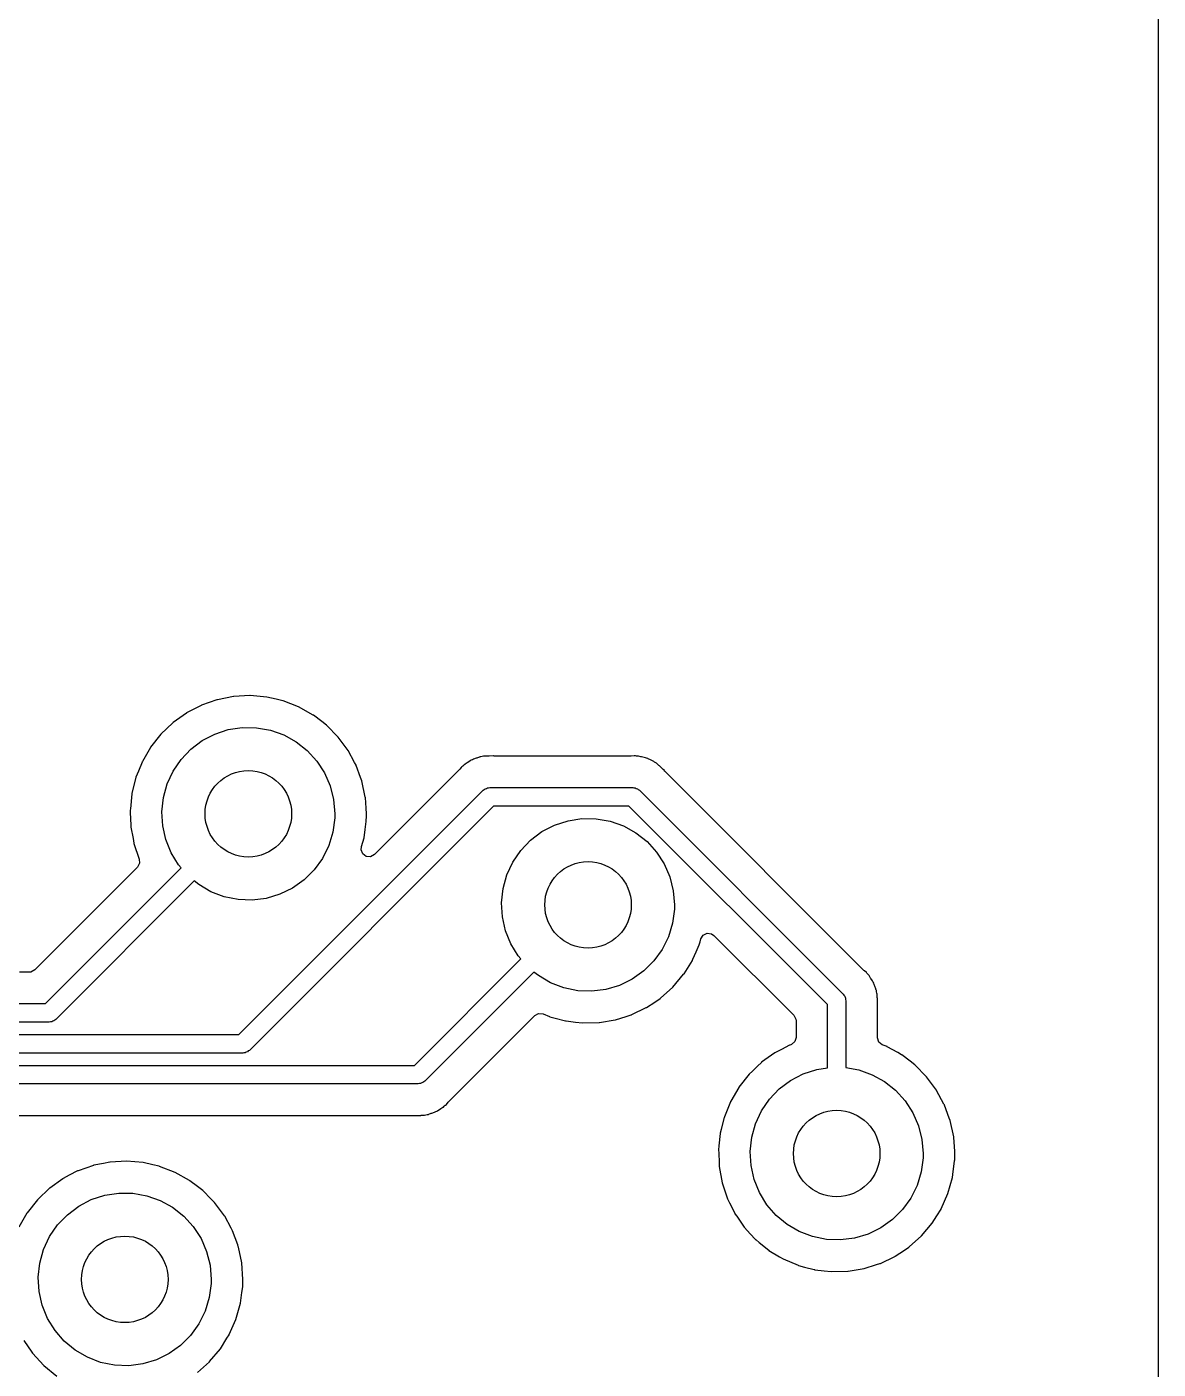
# Model space of a CAD drawing. Extents: x 87 to 209, y -135 to -60.
# Drawn here: x 190.47 to 208.79, y -118.49 to -96.76 of the extents above; entities that cross this region are included whole.
import ezdxf

# ---------------------------------------------------------------- set-up
doc = ezdxf.new("R2010")
doc.units = 0
doc.layers.add('BLACK', color=7, linetype='CONTINUOUS')

msp = doc.modelspace()

# ---------------------------------------------------------------- linework, layer by layer
at = {"layer": 'BLACK', "linetype": 'CONTINUOUS'}
for p, q in [((208.787, -60.1773), (208.787, -135.108)), ((193.292, -107.749), (193.182, -107.806)), ((193.296, -107.747), (193.292, -107.749)), ((193.292, -107.749), (193.292, -107.749)), ((193.3, -107.745), (193.296, -107.747)), ((193.547, -107.659), (193.3, -107.745)), ((193.3, -107.745), (193.3, -107.745)), ((193.551, -107.657), (193.547, -107.659)), ((193.555, -107.656), (193.551, -107.657)), ((193.685, -107.631), (193.555, -107.656)), ((193.555, -107.656), (193.555, -107.656)), ((193.816, -107.605), (193.685, -107.631)), ((193.821, -107.604), (193.816, -107.605)), ((194.082, -107.59), (193.821, -107.604)), ((193.821, -107.604), (193.821, -107.604)), ((194.086, -107.59), (194.082, -107.59)), ((194.082, -107.59), (194.082, -107.59)), ((194.355, -107.613), (194.086, -107.59)), ((194.509, -107.649), (194.355, -107.613)), ((194.614, -107.673), (194.509, -107.649)), ((194.619, -107.674), (194.614, -107.673)), ((194.614, -107.673), (194.614, -107.673)), ((194.871, -107.772), (194.619, -107.674)), ((193.053, -107.874), (192.84, -108.026)), ((193.056, -107.871), (193.053, -107.874)), ((193.053, -107.874), (193.053, -107.874)), ((193.182, -107.806), (193.056, -107.871)), ((195.106, -107.904), (194.871, -107.772)), ((195.11, -107.906), (195.106, -107.904)), ((195.245, -108.009), (195.11, -107.906)), ((195.11, -107.906), (195.11, -107.906)), ((192.836, -108.029), (192.641, -108.215)), ((192.84, -108.026), (192.836, -108.029)), ((192.84, -108.026), (192.84, -108.026)), ((193.513, -108.212), (193.732, -108.141)), ((193.732, -108.141), (193.958, -108.106)), ((193.958, -108.106), (194.188, -108.109)), ((194.188, -108.109), (194.414, -108.149)), ((194.414, -108.149), (194.63, -108.226)), ((195.321, -108.068), (195.245, -108.009)), ((195.511, -108.26), (195.321, -108.068)), ((192.641, -108.215), (192.473, -108.427)), ((193.127, -108.456), (193.31, -108.318)), ((193.31, -108.318), (193.513, -108.212)), ((194.63, -108.226), (194.831, -108.337)), ((194.831, -108.337), (195.011, -108.479)), ((195.672, -108.478), (195.511, -108.26)), ((192.471, -108.431), (192.34, -108.657)), ((192.473, -108.427), (192.471, -108.431)), ((192.471, -108.431), (192.471, -108.431)), ((192.839, -108.811), (192.968, -108.622)), ((192.968, -108.622), (193.127, -108.456)), ((195.011, -108.479), (195.165, -108.649)), ((195.674, -108.481), (195.672, -108.478)), ((195.777, -108.673), (195.674, -108.481)), ((195.674, -108.481), (195.674, -108.481)), ((197.666, -108.637), (197.646, -108.645)), ((197.684, -108.629), (197.666, -108.637)), ((197.702, -108.618), (197.684, -108.629)), ((197.747, -108.605), (197.702, -108.618)), ((197.758, -108.601), (197.747, -108.605)), ((197.793, -108.587), (197.758, -108.601)), ((197.801, -108.584), (197.793, -108.587)), ((197.793, -108.587), (197.793, -108.587)), ((197.809, -108.583), (197.801, -108.584)), ((197.815, -108.582), (197.809, -108.583)), ((197.809, -108.583), (197.809, -108.583)), ((197.822, -108.581), (197.815, -108.582)), ((197.841, -108.577), (197.822, -108.581)), ((197.862, -108.571), (197.841, -108.577)), ((197.908, -108.57), (197.862, -108.571)), ((197.92, -108.569), (197.908, -108.57)), ((197.924, -108.569), (197.92, -108.569)), ((197.92, -108.569), (197.92, -108.569)), ((197.92, -108.569), (197.92, -108.569)), ((197.953, -108.569), (197.924, -108.569)), ((197.957, -108.568), (197.953, -108.569)), ((198.02, -108.566), (197.957, -108.568)), ((198.028, -108.566), (198.02, -108.566)), ((198.02, -108.566), (198.02, -108.566)), ((198.036, -108.568), (198.028, -108.566)), ((198.048, -108.569), (198.036, -108.568)), ((200.244, -108.569), (198.048, -108.569)), ((200.256, -108.568), (200.244, -108.569)), ((200.302, -108.564), (200.256, -108.568)), ((200.323, -108.567), (200.302, -108.564)), ((200.342, -108.569), (200.323, -108.567)), ((200.364, -108.569), (200.342, -108.569)), ((200.374, -108.571), (200.364, -108.569)), ((200.409, -108.58), (200.374, -108.571)), ((200.42, -108.582), (200.409, -108.58)), ((200.466, -108.59), (200.42, -108.582)), ((200.486, -108.598), (200.466, -108.59)), ((200.504, -108.605), (200.486, -108.598)), ((200.525, -108.61), (200.504, -108.605)), ((200.532, -108.614), (200.525, -108.61)), ((200.565, -108.632), (200.532, -108.614)), ((200.532, -108.614), (200.532, -108.614)), ((200.576, -108.637), (200.565, -108.632)), ((200.611, -108.653), (200.576, -108.637)), ((192.277, -108.811), (192.236, -108.912)), ((192.336, -108.665), (192.277, -108.811)), ((192.338, -108.661), (192.336, -108.665)), ((192.34, -108.657), (192.338, -108.661)), ((192.34, -108.657), (192.34, -108.657)), ((192.742, -109.019), (192.839, -108.811)), ((195.165, -108.649), (195.29, -108.841)), ((195.29, -108.841), (195.381, -109.052)), ((195.8, -108.715), (195.777, -108.673)), ((195.801, -108.72), (195.8, -108.715)), ((195.874, -108.916), (195.801, -108.72)), ((197.474, -108.788), (196.098, -110.164)), ((197.482, -108.779), (197.474, -108.788)), ((197.501, -108.755), (197.482, -108.779)), ((197.511, -108.743), (197.501, -108.755)), ((197.529, -108.731), (197.511, -108.743)), ((197.544, -108.718), (197.529, -108.731)), ((197.559, -108.703), (197.544, -108.718)), ((197.566, -108.699), (197.559, -108.703)), ((197.599, -108.679), (197.566, -108.699)), ((197.566, -108.699), (197.566, -108.699)), ((197.609, -108.673), (197.599, -108.679)), ((197.646, -108.645), (197.609, -108.673)), ((200.619, -108.656), (200.611, -108.653)), ((200.611, -108.653), (200.611, -108.653)), ((200.625, -108.661), (200.619, -108.656)), ((200.635, -108.669), (200.625, -108.661)), ((200.652, -108.68), (200.635, -108.669)), ((200.664, -108.686), (200.652, -108.68)), ((200.671, -108.69), (200.664, -108.686)), ((200.694, -108.712), (200.671, -108.69)), ((200.704, -108.722), (200.694, -108.712)), ((200.713, -108.729), (200.704, -108.722)), ((200.717, -108.732), (200.713, -108.729)), ((200.738, -108.753), (200.717, -108.732)), ((200.74, -108.755), (200.738, -108.753)), ((200.775, -108.788), (200.74, -108.755)), ((200.792, -108.804), (200.775, -108.788)), ((200.796, -108.811), (200.792, -108.804)), ((200.804, -108.819), (200.796, -108.811)), ((200.796, -108.811), (200.796, -108.811)), ((204.022, -112.037), (200.804, -108.819)), ((192.235, -108.916), (192.172, -109.17)), ((192.236, -108.912), (192.235, -108.916)), ((192.235, -108.916), (192.235, -108.916)), ((192.681, -109.24), (192.742, -109.019)), ((195.381, -109.052), (195.437, -109.274)), ((195.893, -108.969), (195.874, -108.916)), ((195.95, -109.233), (195.893, -108.969)), ((192.171, -109.178), (192.146, -109.424)), ((192.172, -109.17), (192.171, -109.174)), ((192.171, -109.174), (192.171, -109.178)), ((192.171, -109.178), (192.171, -109.178)), ((192.656, -109.469), (192.681, -109.24)), ((193.905, -113.076), (197.86, -109.121)), ((195.437, -109.274), (195.456, -109.503)), ((195.951, -109.238), (195.95, -109.233)), ((195.963, -109.412), (195.951, -109.238)), ((197.86, -109.121), (197.877, -109.111)), ((197.877, -109.111), (197.891, -109.097)), ((197.891, -109.097), (197.91, -109.092)), ((197.91, -109.092), (197.927, -109.082)), ((197.927, -109.082), (197.947, -109.082)), ((197.947, -109.082), (197.966, -109.077)), ((197.966, -109.077), (200.281, -109.077)), ((200.281, -109.077), (200.3, -109.082)), ((200.3, -109.082), (200.319, -109.082)), ((200.319, -109.082), (200.337, -109.092)), ((200.337, -109.092), (200.356, -109.097)), ((200.356, -109.097), (200.37, -109.111)), ((200.37, -109.111), (200.387, -109.121)), ((200.387, -109.121), (203.688, -112.423)), ((192.146, -109.424), (192.144, -109.443)), ((192.144, -109.443), (192.145, -109.484)), ((192.145, -109.484), (192.153, -109.686)), ((192.67, -109.698), (192.656, -109.469)), ((198.028, -109.377), (194.073, -113.332)), ((195.456, -109.503), (195.454, -109.571)), ((195.969, -109.503), (195.963, -109.412)), ((195.968, -109.544), (195.969, -109.506)), ((195.969, -109.506), (195.969, -109.503)), ((195.969, -109.506), (195.969, -109.506)), ((200.219, -109.377), (198.028, -109.377)), ((203.432, -112.591), (200.219, -109.377)), ((192.153, -109.686), (192.154, -109.713)), ((192.154, -109.713), (192.155, -109.717)), ((192.155, -109.717), (192.189, -109.902)), ((192.72, -109.921), (192.67, -109.698)), ((195.454, -109.571), (195.424, -109.799)), ((195.948, -109.758), (195.965, -109.626)), ((195.965, -109.626), (195.966, -109.623)), ((195.965, -109.626), (195.965, -109.626)), ((195.966, -109.623), (195.968, -109.544)), ((198.81, -109.792), (199.013, -109.686)), ((199.013, -109.686), (199.232, -109.615)), ((199.232, -109.615), (199.458, -109.58)), ((199.458, -109.58), (199.688, -109.583)), ((199.688, -109.583), (199.914, -109.623)), ((199.914, -109.623), (200.13, -109.7)), ((200.13, -109.7), (200.331, -109.81)), ((192.189, -109.902), (192.203, -109.979)), ((192.806, -110.134), (192.72, -109.921)), ((195.424, -109.799), (195.358, -110.018)), ((195.889, -110.034), (195.93, -109.891)), ((195.93, -109.891), (195.948, -109.758)), ((198.468, -110.095), (198.627, -109.93)), ((198.627, -109.93), (198.81, -109.792)), ((200.331, -109.81), (200.511, -109.953)), ((192.203, -109.979), (192.204, -109.983)), ((192.204, -109.983), (192.288, -110.235)), ((192.926, -110.33), (192.806, -110.134)), ((195.358, -110.018), (195.256, -110.224)), ((195.883, -110.084), (195.887, -110.04)), ((195.908, -110.15), (195.883, -110.084)), ((195.887, -110.04), (195.889, -110.034)), ((195.965, -110.193), (195.908, -110.15)), ((198.339, -110.285), (198.468, -110.095)), ((200.511, -109.953), (200.665, -110.122)), ((200.665, -110.122), (200.79, -110.315)), ((192.26, -110.368), (190.597, -112.031)), ((192.294, -110.301), (192.26, -110.368)), ((192.288, -110.235), (192.287, -110.235)), ((192.287, -110.235), (192.294, -110.301)), ((192.968, -110.378), (192.926, -110.33)), ((195.256, -110.224), (195.122, -110.41)), ((196.035, -110.198), (195.965, -110.193)), ((196.098, -110.164), (196.035, -110.198)), ((198.242, -110.493), (198.339, -110.285)), ((200.79, -110.315), (200.881, -110.525)), ((190.771, -112.576), (192.968, -110.378)), ((193.181, -110.59), (190.939, -112.832)), ((193.253, -110.65), (193.181, -110.59)), ((194.96, -110.572), (194.773, -110.705)), ((195.122, -110.41), (194.96, -110.572)), ((198.181, -110.714), (198.242, -110.493)), ((200.881, -110.525), (200.937, -110.748)), ((193.451, -110.765), (193.253, -110.65)), ((193.665, -110.847), (193.451, -110.765)), ((194.567, -110.806), (194.347, -110.872)), ((194.773, -110.705), (194.567, -110.806)), ((198.156, -110.942), (198.181, -110.714)), ((200.937, -110.748), (200.956, -110.977)), ((193.89, -110.893), (193.665, -110.847)), ((194.12, -110.901), (193.89, -110.893)), ((194.347, -110.872), (194.12, -110.901)), ((198.17, -111.171), (198.156, -110.942)), ((200.956, -110.977), (200.954, -111.045)), ((198.22, -111.395), (198.17, -111.171)), ((200.954, -111.045), (200.924, -111.272)), ((198.306, -111.608), (198.22, -111.395)), ((200.924, -111.272), (200.858, -111.492)), ((201.422, -111.467), (201.486, -111.436)), ((201.486, -111.436), (201.556, -111.446)), ((201.556, -111.446), (201.594, -111.472)), ((198.426, -111.803), (198.306, -111.608)), ((200.858, -111.492), (200.756, -111.698)), ((201.306, -111.739), (201.356, -111.625)), ((201.356, -111.625), (201.371, -111.574)), ((201.371, -111.574), (201.384, -111.527)), ((201.384, -111.527), (201.422, -111.467)), ((201.594, -111.472), (202.887, -112.764)), ((196.745, -113.575), (198.468, -111.852)), ((198.468, -111.852), (198.426, -111.803)), ((200.622, -111.884), (200.46, -112.046)), ((200.756, -111.698), (200.622, -111.884)), ((201.11, -112.092), (201.245, -111.876)), ((201.245, -111.876), (201.247, -111.872)), ((201.245, -111.876), (201.245, -111.876)), ((201.247, -111.872), (201.255, -111.854)), ((201.255, -111.854), (201.306, -111.739)), ((190.508, -112.068), (190.352, -112.068)), ((190.535, -112.065), (190.508, -112.068)), ((190.597, -112.031), (190.535, -112.065)), ((198.681, -112.064), (196.914, -113.831)), ((198.753, -112.123), (198.681, -112.064)), ((200.46, -112.046), (200.273, -112.179)), ((200.93, -112.308), (201.104, -112.101)), ((201.104, -112.101), (201.11, -112.092)), ((204.031, -112.045), (204.022, -112.037)), ((204.066, -112.074), (204.031, -112.045)), ((204.071, -112.081), (204.066, -112.074)), ((204.079, -112.092), (204.071, -112.081)), ((204.092, -112.107), (204.079, -112.092)), ((204.107, -112.122), (204.092, -112.107)), ((198.951, -112.239), (198.753, -112.123)), ((199.165, -112.321), (198.951, -112.239)), ((199.39, -112.367), (199.165, -112.321)), ((200.067, -112.28), (199.847, -112.346)), ((200.273, -112.179), (200.067, -112.28)), ((200.732, -112.485), (200.927, -112.311)), ((200.927, -112.311), (200.93, -112.308)), ((204.111, -112.129), (204.107, -112.122)), ((204.13, -112.162), (204.111, -112.129)), ((204.111, -112.129), (204.111, -112.129)), ((204.137, -112.171), (204.13, -112.162)), ((204.164, -112.209), (204.137, -112.171)), ((204.172, -112.229), (204.164, -112.209)), ((204.181, -112.247), (204.172, -112.229)), ((204.191, -112.265), (204.181, -112.247)), ((204.204, -112.309), (204.191, -112.265)), ((204.208, -112.321), (204.204, -112.309)), ((204.222, -112.356), (204.208, -112.321)), ((199.62, -112.375), (199.39, -112.367)), ((199.847, -112.346), (199.62, -112.375)), ((200.636, -112.551), (200.725, -112.491)), ((200.725, -112.491), (200.729, -112.488)), ((200.725, -112.491), (200.725, -112.491)), ((200.729, -112.488), (200.732, -112.485)), ((200.732, -112.485), (200.732, -112.485)), ((203.688, -112.423), (203.698, -112.44)), ((203.698, -112.44), (203.712, -112.454)), ((203.712, -112.454), (203.717, -112.473)), ((203.717, -112.473), (203.727, -112.49)), ((203.727, -112.49), (203.727, -112.51)), ((203.727, -112.51), (203.732, -112.529)), ((203.732, -112.529), (203.732, -113.612)), ((204.225, -112.364), (204.222, -112.356)), ((204.222, -112.356), (204.222, -112.356)), ((204.226, -112.371), (204.225, -112.364)), ((204.228, -112.385), (204.226, -112.371)), ((204.226, -112.371), (204.226, -112.371)), ((204.232, -112.404), (204.228, -112.385)), ((204.238, -112.425), (204.232, -112.404)), ((204.238, -112.433), (204.238, -112.425)), ((204.239, -112.471), (204.238, -112.433)), ((204.24, -112.483), (204.239, -112.471)), ((204.241, -112.487), (204.24, -112.483)), ((204.241, -112.516), (204.241, -112.487)), ((204.241, -112.52), (204.241, -112.516)), ((204.242, -112.547), (204.241, -112.52)), ((204.243, -112.591), (204.242, -112.547)), ((186.202, -112.576), (190.771, -112.576)), ((198.694, -112.77), (198.756, -112.736)), ((198.756, -112.736), (198.832, -112.743)), ((198.832, -112.743), (198.932, -112.785)), ((200.171, -112.784), (200.256, -112.757)), ((200.256, -112.757), (200.26, -112.756)), ((200.256, -112.757), (200.256, -112.757)), ((200.26, -112.756), (200.264, -112.754)), ((200.264, -112.754), (200.5, -112.64)), ((200.264, -112.754), (200.264, -112.754)), ((200.5, -112.64), (200.504, -112.639)), ((200.5, -112.64), (200.5, -112.64)), ((200.504, -112.639), (200.636, -112.551)), ((202.887, -112.764), (202.921, -112.827)), ((203.432, -113.614), (203.432, -112.591)), ((204.241, -112.599), (204.243, -112.591)), ((204.241, -112.611), (204.241, -112.599)), ((204.241, -113.125), (204.241, -112.611)), ((190.833, -112.876), (186.14, -112.876)), ((190.852, -112.871), (190.833, -112.876)), ((190.872, -112.871), (190.852, -112.871)), ((190.889, -112.861), (190.872, -112.871)), ((190.908, -112.856), (190.889, -112.861)), ((190.922, -112.842), (190.908, -112.856)), ((190.939, -112.832), (190.922, -112.842)), ((197.299, -114.165), (198.694, -112.77)), ((198.932, -112.785), (198.932, -112.785)), ((198.932, -112.785), (198.936, -112.787)), ((198.936, -112.787), (199.023, -112.81)), ((199.023, -112.81), (199.193, -112.855)), ((199.193, -112.855), (199.193, -112.855)), ((199.193, -112.855), (199.197, -112.856)), ((199.197, -112.856), (199.202, -112.857)), ((199.202, -112.857), (199.202, -112.857)), ((199.202, -112.857), (199.351, -112.874)), ((199.351, -112.874), (199.466, -112.888)), ((199.466, -112.888), (199.736, -112.881)), ((199.736, -112.881), (199.74, -112.881)), ((199.74, -112.881), (199.998, -112.838)), ((199.74, -112.881), (199.74, -112.881)), ((199.998, -112.838), (200.003, -112.837)), ((199.998, -112.838), (199.998, -112.838)), ((200.003, -112.837), (200.171, -112.784)), ((202.921, -112.827), (202.924, -112.854)), ((202.924, -112.854), (202.924, -113.122)), ((185.995, -113.076), (193.905, -113.076)), ((202.904, -113.19), (202.85, -113.237)), ((202.924, -113.122), (202.904, -113.19)), ((204.241, -113.132), (204.241, -113.125)), ((204.265, -113.199), (204.241, -113.132)), ((204.321, -113.242), (204.265, -113.199)), ((193.967, -113.376), (185.933, -113.376)), ((193.986, -113.37), (193.967, -113.376)), ((194.006, -113.37), (193.986, -113.37)), ((194.023, -113.361), (194.006, -113.37)), ((194.042, -113.355), (194.023, -113.361)), ((194.056, -113.341), (194.042, -113.355)), ((194.073, -113.332), (194.056, -113.341)), ((202.579, -113.374), (202.366, -113.526)), ((202.583, -113.371), (202.579, -113.374)), ((202.579, -113.374), (202.579, -113.374)), ((202.687, -113.317), (202.583, -113.371)), ((202.818, -113.249), (202.687, -113.317)), ((202.822, -113.247), (202.818, -113.249)), ((202.818, -113.249), (202.818, -113.249)), ((202.84, -113.241), (202.822, -113.247)), ((202.85, -113.237), (202.84, -113.241)), ((204.397, -113.272), (204.321, -113.242)), ((204.401, -113.274), (204.397, -113.272)), ((204.572, -113.369), (204.401, -113.274)), ((204.401, -113.274), (204.401, -113.274)), ((204.633, -113.404), (204.572, -113.369)), ((204.636, -113.406), (204.633, -113.404)), ((204.771, -113.509), (204.636, -113.406)), ((204.636, -113.406), (204.636, -113.406)), ((185.788, -113.575), (196.745, -113.575)), ((202.299, -113.59), (202.217, -113.667)), ((202.363, -113.529), (202.299, -113.59)), ((202.366, -113.526), (202.363, -113.529)), ((202.366, -113.526), (202.366, -113.526)), ((203.258, -113.641), (203.432, -113.614)), ((203.732, -113.612), (203.94, -113.649)), ((204.848, -113.568), (204.771, -113.509)), ((205.037, -113.76), (204.848, -113.568)), ((196.896, -113.841), (196.882, -113.855)), ((196.914, -113.831), (196.896, -113.841)), ((202.167, -113.715), (202, -113.927)), ((202.217, -113.667), (202.167, -113.715)), ((202.653, -113.956), (202.836, -113.818)), ((202.836, -113.818), (203.04, -113.712)), ((203.04, -113.712), (203.258, -113.641)), ((203.94, -113.649), (204.156, -113.726)), ((204.156, -113.726), (204.357, -113.837)), ((204.357, -113.837), (204.537, -113.979)), ((205.198, -113.978), (205.037, -113.76)), ((196.807, -113.875), (185.726, -113.875)), ((196.827, -113.87), (196.807, -113.875)), ((196.846, -113.87), (196.827, -113.87)), ((196.863, -113.86), (196.846, -113.87)), ((196.882, -113.855), (196.863, -113.86)), ((201.998, -113.931), (201.866, -114.157)), ((202, -113.927), (201.998, -113.931)), ((201.998, -113.931), (201.998, -113.931)), ((202.494, -114.122), (202.653, -113.956)), ((204.537, -113.979), (204.691, -114.149)), ((205.2, -113.981), (205.198, -113.978)), ((205.319, -114.203), (205.2, -113.981)), ((205.2, -113.981), (205.2, -113.981)), ((197.127, -114.307), (197.165, -114.28)), ((197.165, -114.28), (197.175, -114.273)), ((197.175, -114.273), (197.207, -114.254)), ((197.207, -114.254), (197.214, -114.25)), ((197.207, -114.254), (197.207, -114.254)), ((197.214, -114.25), (197.229, -114.234)), ((197.229, -114.234), (197.244, -114.222)), ((197.244, -114.222), (197.247, -114.22)), ((197.247, -114.22), (197.262, -114.209)), ((197.262, -114.209), (197.291, -114.173)), ((197.291, -114.173), (197.299, -114.165)), ((201.862, -114.165), (201.764, -114.407)), ((201.864, -114.161), (201.862, -114.165)), ((201.866, -114.157), (201.864, -114.161)), ((201.866, -114.157), (201.866, -114.157)), ((202.365, -114.311), (202.494, -114.122)), ((204.691, -114.149), (204.816, -114.341)), ((205.326, -114.215), (205.319, -114.203)), ((205.328, -114.22), (205.326, -114.215)), ((205.405, -114.43), (205.328, -114.22)), ((186.505, -114.384), (196.725, -114.384)), ((196.725, -114.384), (196.737, -114.384)), ((196.737, -114.384), (196.737, -114.384)), ((196.737, -114.384), (196.745, -114.386)), ((196.745, -114.386), (196.816, -114.384)), ((196.816, -114.384), (196.82, -114.384)), ((196.82, -114.384), (196.849, -114.384)), ((196.849, -114.384), (196.853, -114.383)), ((196.853, -114.383), (196.865, -114.382)), ((196.865, -114.382), (196.911, -114.381)), ((196.911, -114.381), (196.932, -114.375)), ((196.932, -114.375), (196.951, -114.371)), ((196.951, -114.371), (196.958, -114.37)), ((196.958, -114.37), (196.965, -114.369)), ((196.965, -114.369), (196.973, -114.368)), ((196.965, -114.369), (196.965, -114.369)), ((196.973, -114.368), (196.98, -114.365)), ((196.98, -114.365), (197.015, -114.351)), ((196.98, -114.365), (196.98, -114.365)), ((197.015, -114.351), (197.027, -114.347)), ((197.027, -114.347), (197.071, -114.334)), ((197.071, -114.334), (197.09, -114.323)), ((197.09, -114.323), (197.107, -114.315)), ((197.107, -114.315), (197.127, -114.307)), ((201.761, -114.416), (201.712, -114.615)), ((201.763, -114.412), (201.761, -114.416)), ((201.761, -114.416), (201.761, -114.416)), ((201.764, -114.407), (201.763, -114.412)), ((202.268, -114.519), (202.365, -114.311)), ((204.816, -114.341), (204.908, -114.552)), ((205.42, -114.469), (205.405, -114.43)), ((205.477, -114.733), (205.42, -114.469)), ((201.697, -114.678), (201.676, -114.88)), ((201.712, -114.615), (201.697, -114.674)), ((201.697, -114.674), (201.697, -114.678)), ((201.697, -114.678), (201.697, -114.678)), ((202.207, -114.74), (202.268, -114.519)), ((204.908, -114.552), (204.963, -114.774)), ((201.676, -114.88), (201.67, -114.943)), ((202.183, -114.969), (202.207, -114.74)), ((204.963, -114.774), (204.982, -115.003)), ((205.477, -114.738), (205.477, -114.733)), ((205.493, -114.969), (205.477, -114.738)), ((191.816, -115.14), (191.713, -115.161)), ((191.821, -115.14), (191.816, -115.14)), ((192.082, -115.126), (191.821, -115.14)), ((191.821, -115.14), (191.821, -115.14)), ((192.086, -115.126), (192.082, -115.126)), ((192.082, -115.126), (192.082, -115.126)), ((192.355, -115.149), (192.086, -115.126)), ((192.509, -115.184), (192.355, -115.149)), ((201.67, -114.943), (201.672, -114.999)), ((201.672, -114.999), (201.678, -115.146)), ((201.678, -115.146), (201.68, -115.213)), ((202.196, -115.198), (202.183, -114.969)), ((204.981, -115.071), (204.951, -115.299)), ((204.982, -115.003), (204.981, -115.071)), ((205.469, -115.292), (205.491, -115.126)), ((205.491, -115.126), (205.492, -115.123)), ((205.491, -115.126), (205.491, -115.126)), ((205.492, -115.123), (205.493, -115.102)), ((205.496, -115.003), (205.493, -114.969)), ((205.493, -115.102), (205.496, -115.006)), ((205.496, -115.006), (205.496, -115.003)), ((205.496, -115.006), (205.496, -115.006)), ((191.157, -115.355), (191.056, -115.407)), ((191.292, -115.285), (191.157, -115.355)), ((191.296, -115.283), (191.292, -115.285)), ((191.292, -115.285), (191.292, -115.285)), ((191.3, -115.281), (191.296, -115.283)), ((191.547, -115.195), (191.3, -115.281)), ((191.3, -115.281), (191.3, -115.281)), ((191.551, -115.193), (191.547, -115.195)), ((191.555, -115.192), (191.551, -115.193)), ((191.713, -115.161), (191.555, -115.192)), ((191.555, -115.192), (191.555, -115.192)), ((192.614, -115.209), (192.509, -115.184)), ((192.619, -115.21), (192.614, -115.209)), ((192.614, -115.209), (192.614, -115.209)), ((192.871, -115.307), (192.619, -115.21)), ((193.106, -115.439), (192.871, -115.307)), ((201.68, -115.213), (201.729, -115.479)), ((202.246, -115.421), (202.196, -115.198)), ((204.951, -115.299), (204.884, -115.518)), ((205.456, -115.391), (205.469, -115.292)), ((190.833, -115.567), (190.653, -115.739)), ((190.836, -115.564), (190.833, -115.567)), ((190.84, -115.562), (190.836, -115.564)), ((191.053, -115.41), (190.84, -115.562)), ((190.84, -115.562), (190.84, -115.562)), ((191.056, -115.407), (191.053, -115.41)), ((191.053, -115.41), (191.053, -115.41)), ((193.11, -115.442), (193.106, -115.439)), ((193.235, -115.538), (193.11, -115.442)), ((193.11, -115.442), (193.11, -115.442)), ((193.321, -115.603), (193.235, -115.538)), ((201.729, -115.479), (201.815, -115.735)), ((202.333, -115.634), (202.246, -115.421)), ((204.884, -115.518), (204.782, -115.724)), ((205.383, -115.651), (205.456, -115.391)), ((190.641, -115.751), (190.473, -115.963)), ((190.653, -115.739), (190.641, -115.751)), ((191.31, -115.854), (191.513, -115.748)), ((191.513, -115.748), (191.732, -115.677)), ((191.732, -115.677), (191.958, -115.642)), ((191.958, -115.642), (192.188, -115.645)), ((192.188, -115.645), (192.414, -115.685)), ((192.414, -115.685), (192.63, -115.762)), ((192.63, -115.762), (192.831, -115.873)), ((193.324, -115.607), (193.321, -115.603)), ((193.451, -115.735), (193.324, -115.607)), ((193.511, -115.796), (193.451, -115.735)), ((193.672, -116.013), (193.511, -115.796)), ((201.815, -115.735), (201.847, -115.8)), ((201.847, -115.8), (201.931, -115.967)), ((202.453, -115.83), (202.333, -115.634)), ((204.782, -115.724), (204.648, -115.91)), ((205.273, -115.898), (205.383, -115.651)), ((190.471, -115.967), (190.34, -116.193)), ((190.473, -115.963), (190.471, -115.967)), ((190.471, -115.967), (190.471, -115.967)), ((190.968, -116.158), (191.127, -115.992)), ((191.127, -115.992), (191.31, -115.854)), ((192.831, -115.873), (193.011, -116.015)), ((193.011, -116.015), (193.165, -116.184)), ((193.674, -116.017), (193.672, -116.013)), ((193.778, -116.21), (193.674, -116.017)), ((193.674, -116.017), (193.674, -116.017)), ((201.931, -115.967), (201.935, -115.977)), ((201.935, -115.977), (201.963, -116.017)), ((201.963, -116.017), (202.085, -116.193)), ((202.603, -116.003), (202.453, -115.83)), ((202.779, -116.15), (202.603, -116.003)), ((204.648, -115.91), (204.486, -116.072)), ((205.13, -116.127), (205.201, -116.013)), ((205.201, -116.013), (205.271, -115.902)), ((205.271, -115.902), (205.273, -115.898)), ((205.271, -115.902), (205.271, -115.902)), ((190.839, -116.347), (190.968, -116.158)), ((193.165, -116.184), (193.29, -116.377)), ((193.8, -116.251), (193.778, -116.21)), ((202.085, -116.193), (202.089, -116.199)), ((202.089, -116.199), (202.183, -116.3)), ((202.977, -116.265), (202.779, -116.15)), ((204.299, -116.205), (204.093, -116.306)), ((204.486, -116.072), (204.299, -116.205)), ((204.956, -116.334), (205.13, -116.127)), ((190.742, -116.555), (190.839, -116.347)), ((193.29, -116.377), (193.381, -116.588)), ((193.801, -116.255), (193.8, -116.251)), ((193.885, -116.481), (193.801, -116.255)), ((202.183, -116.3), (202.268, -116.392)), ((202.268, -116.392), (202.272, -116.398)), ((202.272, -116.398), (202.276, -116.4)), ((202.276, -116.4), (202.276, -116.4)), ((202.276, -116.4), (202.325, -116.44)), ((202.325, -116.44), (202.482, -116.568)), ((203.192, -116.347), (202.977, -116.265)), ((203.417, -116.393), (203.192, -116.347)), ((203.646, -116.401), (203.417, -116.393)), ((203.873, -116.372), (203.646, -116.401)), ((204.093, -116.306), (203.873, -116.372)), ((204.758, -116.512), (204.953, -116.337)), ((204.953, -116.337), (204.956, -116.334)), ((190.681, -116.776), (190.742, -116.555)), ((193.381, -116.588), (193.437, -116.81)), ((193.893, -116.505), (193.885, -116.481)), ((193.894, -116.509), (193.893, -116.505)), ((193.897, -116.52), (193.894, -116.509)), ((193.95, -116.769), (193.897, -116.52)), ((202.482, -116.568), (202.486, -116.571)), ((202.486, -116.571), (202.486, -116.571)), ((202.486, -116.571), (202.654, -116.672)), ((202.654, -116.672), (202.714, -116.708)), ((204.291, -116.78), (204.526, -116.667)), ((204.526, -116.667), (204.53, -116.665)), ((204.526, -116.667), (204.526, -116.667)), ((204.53, -116.665), (204.679, -116.565)), ((204.679, -116.565), (204.751, -116.517)), ((204.751, -116.517), (204.755, -116.515)), ((204.751, -116.517), (204.751, -116.517)), ((204.755, -116.515), (204.758, -116.512)), ((204.758, -116.512), (204.758, -116.512)), ((190.656, -117.004), (190.681, -116.776)), ((193.437, -116.81), (193.456, -117.039)), ((193.969, -117.039), (193.95, -116.769)), ((202.714, -116.708), (202.718, -116.709)), ((202.718, -116.709), (202.718, -116.709)), ((202.718, -116.709), (202.958, -116.811)), ((202.958, -116.811), (202.958, -116.811)), ((202.958, -116.811), (202.963, -116.813)), ((202.963, -116.813), (203.059, -116.839)), ((203.059, -116.839), (203.219, -116.881)), ((203.219, -116.881), (203.219, -116.881)), ((203.219, -116.881), (203.224, -116.882)), ((203.224, -116.882), (203.228, -116.883)), ((203.228, -116.883), (203.228, -116.883)), ((203.228, -116.883), (203.377, -116.9)), ((203.767, -116.907), (204.025, -116.864)), ((204.025, -116.864), (204.029, -116.863)), ((204.025, -116.864), (204.025, -116.864)), ((204.029, -116.863), (204.227, -116.801)), ((204.227, -116.801), (204.282, -116.783)), ((204.282, -116.783), (204.287, -116.782)), ((204.282, -116.783), (204.282, -116.783)), ((204.287, -116.782), (204.291, -116.78)), ((204.291, -116.78), (204.291, -116.78)), ((190.67, -117.234), (190.656, -117.004)), ((193.454, -117.107), (193.424, -117.335)), ((193.456, -117.039), (193.454, -117.107)), ((193.966, -117.144), (193.969, -117.042)), ((193.969, -117.042), (193.969, -117.039)), ((193.969, -117.042), (193.969, -117.042)), ((203.377, -116.9), (203.492, -116.914)), ((203.492, -116.914), (203.762, -116.908)), ((203.762, -116.908), (203.767, -116.907)), ((203.767, -116.907), (203.767, -116.907)), ((190.72, -117.457), (190.67, -117.234)), ((193.93, -117.427), (193.953, -117.253)), ((193.953, -117.253), (193.965, -117.162)), ((193.965, -117.162), (193.966, -117.159)), ((193.965, -117.162), (193.965, -117.162)), ((193.966, -117.159), (193.966, -117.144)), ((190.806, -117.67), (190.72, -117.457)), ((193.424, -117.335), (193.358, -117.554)), ((193.856, -117.687), (193.93, -117.427)), ((190.926, -117.866), (190.806, -117.67)), ((193.256, -117.76), (193.122, -117.946)), ((193.358, -117.554), (193.256, -117.76)), ((193.747, -117.934), (193.856, -117.687)), ((191.076, -118.039), (190.926, -117.866)), ((193.122, -117.946), (192.96, -118.108)), ((193.71, -117.993), (193.745, -117.938)), ((193.745, -117.938), (193.747, -117.934)), ((193.745, -117.938), (193.745, -117.938)), ((190.419, -118.027), (190.552, -118.219)), ((191.253, -118.186), (191.076, -118.039)), ((191.451, -118.301), (191.253, -118.186)), ((192.96, -118.108), (192.773, -118.241)), ((193.43, -118.37), (193.604, -118.163)), ((193.604, -118.163), (193.71, -117.993)), ((190.552, -118.219), (190.563, -118.235)), ((190.563, -118.235), (190.746, -118.433)), ((191.665, -118.383), (191.451, -118.301)), ((191.89, -118.429), (191.665, -118.383)), ((192.347, -118.408), (192.12, -118.437)), ((192.567, -118.342), (192.347, -118.408)), ((192.773, -118.241), (192.567, -118.342)), ((193.232, -118.548), (193.427, -118.373)), ((193.427, -118.373), (193.43, -118.37)), ((190.746, -118.433), (190.956, -118.604)), ((192.12, -118.437), (191.89, -118.429))]:
    msp.add_line(p, q, dxfattribs=at)
at = {"layer": 'BLACK'}
for centre in [(194.056, -109.503), (199.556, -110.977), (203.582, -115.003), (192.056, -117.039)]:
    msp.add_circle(centre, 0.7, dxfattribs=at)

doc.saveas('drawing.dxf')
